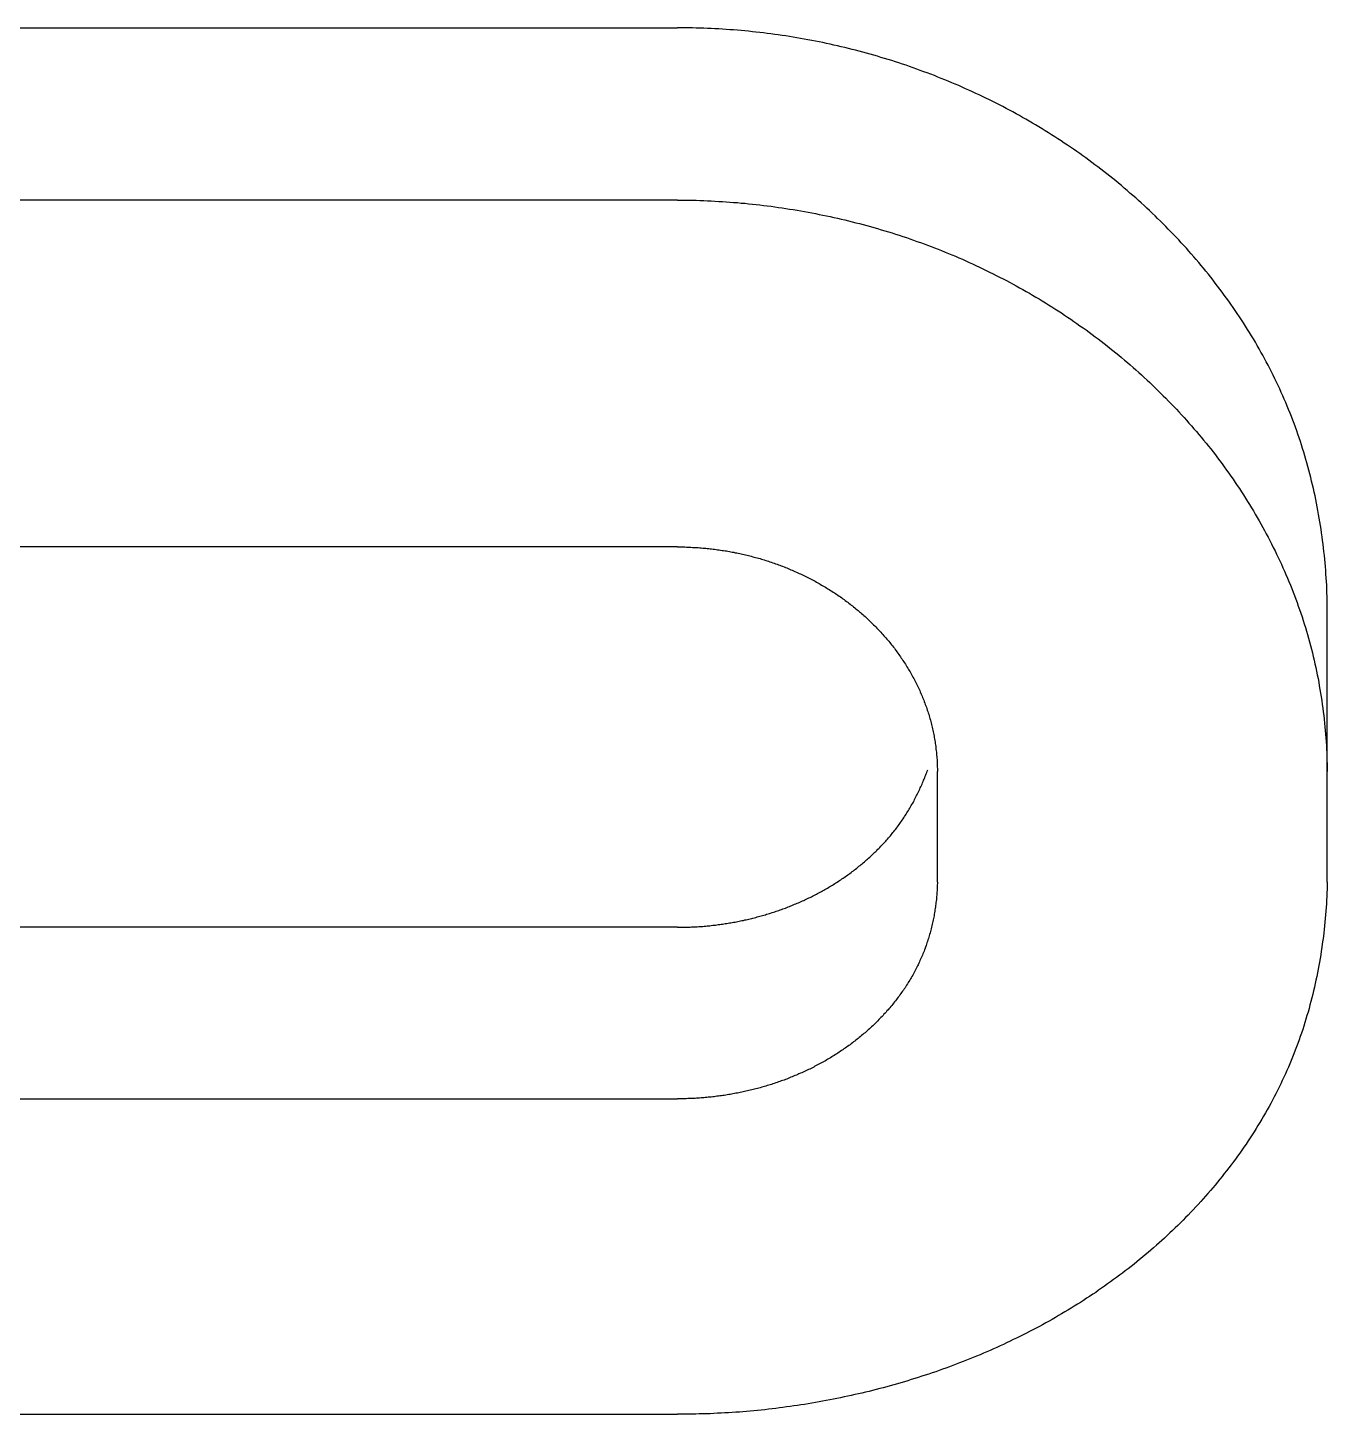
# Model space of a CAD drawing. Extents: x -1.6 to 71, y -20.2 to 60.8.
# Drawn here: x 49.466 to 50.466, y 51.547 to 52.614 of the extents above; entities that cross this region are included whole.
import ezdxf

# ---------------------------------------------------------------- set-up
doc = ezdxf.new("R2010")
doc.units = 0
doc.layers.get('0').update_dxf_attribs({"linetype": 'CONTINUOUS'})

msp = doc.modelspace()

# ---------------------------------------------------------------- linework, layer by layer
at = {"color": 7, "linetype": 'CONTINUOUS'}
for p, q in [((48.966, 52.614), (49.966, 52.614)), ((49.966, 52.4814), (48.966, 52.4814)), ((49.966, 52.2144), (48.966, 52.2144)), ((50.466, 52.0415), (50.466, 52.1734)), ((50.166, 51.9565), (50.166, 52.0415)), ((50.466, 51.9565), (50.466, 52.0415)), ((49.966, 51.9217), (48.966, 51.9217)), ((48.966, 51.7896), (49.966, 51.7896)), ((48.966, 51.5469), (49.966, 51.5469))]:
    msp.add_line(p, q, dxfattribs=at)
at = {"color": 7}
for points in [[(50.466, 52.1734, 0), (50.4659, 52.1763, 0), (50.4658, 52.1791, 0), (50.4657, 52.182, 0), (50.4656, 52.1849, 0), (50.4654, 52.1878, 0), (50.4652, 52.1907, 0), (50.465, 52.1935, 0), (50.4648, 52.1964, 0), (50.4646, 52.1993, 0), (50.4643, 52.2022, 0), (50.4641, 52.2051, 0), (50.4638, 52.2079, 0), (50.4635, 52.2108, 0), (50.4631, 52.2137, 0), (50.4628, 52.2166, 0), (50.4624, 52.2195, 0), (50.462, 52.2223, 0), (50.4616, 52.2252, 0), (50.4612, 52.2281, 0), (50.4608, 52.2309, 0), (50.4603, 52.2338, 0), (50.4598, 52.2366, 0), (50.4593, 52.2395, 0), (50.4588, 52.2424, 0), (50.4583, 52.2452, 0), (50.4577, 52.248, 0), (50.4572, 52.2509, 0), (50.4566, 52.2537, 0), (50.4559, 52.2566, 0), (50.4553, 52.2594, 0), (50.4547, 52.2622, 0), (50.454, 52.265, 0), (50.4533, 52.2678, 0), (50.4526, 52.2707, 0), (50.4518, 52.2735, 0), (50.4511, 52.2763, 0), (50.4503, 52.2791, 0), (50.4495, 52.2818, 0), (50.4487, 52.2846, 0), (50.4479, 52.2874, 0), (50.447, 52.2902, 0), (50.4461, 52.2929, 0), (50.4453, 52.2957, 0), (50.4443, 52.2984, 0), (50.4434, 52.3012, 0), (50.4425, 52.3039, 0), (50.4415, 52.3066, 0), (50.4405, 52.3094, 0), (50.4395, 52.3121, 0), (50.4384, 52.3148, 0), (50.4374, 52.3175, 0), (50.4363, 52.3201, 0), (50.4352, 52.3228, 0), (50.4341, 52.3255, 0), (50.4329, 52.3281, 0), (50.4318, 52.3308, 0), (50.4306, 52.3334, 0), (50.4294, 52.3361, 0), (50.4282, 52.3387, 0), (50.427, 52.3413, 0), (50.4257, 52.3439, 0), (50.4244, 52.3465, 0), (50.4231, 52.3491, 0), (50.4218, 52.3517, 0), (50.4205, 52.3543, 0), (50.4191, 52.3568, 0), (50.4178, 52.3594, 0), (50.4164, 52.3619, 0), (50.415, 52.3644, 0), (50.4136, 52.367, 0), (50.4121, 52.3695, 0), (50.4107, 52.372, 0), (50.4092, 52.3745, 0), (50.4077, 52.3769, 0), (50.4062, 52.3794, 0), (50.4047, 52.3819, 0), (50.4031, 52.3843, 0), (50.4016, 52.3868, 0), (50.4, 52.3892, 0), (50.3984, 52.3916, 0), (50.3968, 52.394, 0), (50.3952, 52.3964, 0), (50.3935, 52.3988, 0), (50.3919, 52.4012, 0), (50.3902, 52.4036, 0), (50.3885, 52.4059, 0), (50.3868, 52.4083, 0), (50.3851, 52.4106, 0), (50.3833, 52.4129, 0), (50.3816, 52.4152, 0), (50.3798, 52.4175, 0), (50.3781, 52.4198, 0), (50.3763, 52.4221, 0), (50.3745, 52.4244, 0), (50.3726, 52.4266, 0), (50.3708, 52.4289, 0), (50.369, 52.4311, 0), (50.3671, 52.4333, 0), (50.3652, 52.4356, 0), (50.3633, 52.4378, 0), (50.3614, 52.4399, 0), (50.3595, 52.4421, 0), (50.3576, 52.4443, 0), (50.3556, 52.4464, 0), (50.3537, 52.4486, 0), (50.3517, 52.4507, 0), (50.3497, 52.4528, 0), (50.3477, 52.4549, 0), (50.3457, 52.457, 0), (50.3437, 52.4591, 0), (50.3417, 52.4611, 0), (50.3397, 52.4632, 0), (50.3376, 52.4652, 0), (50.3355, 52.4673, 0), (50.3335, 52.4693, 0), (50.3314, 52.4713, 0), (50.3293, 52.4733, 0), (50.3272, 52.4752, 0), (50.325, 52.4772, 0), (50.3229, 52.4792, 0), (50.3207, 52.4811, 0), (50.3186, 52.483, 0), (50.3164, 52.4849, 0), (50.3142, 52.4868, 0), (50.312, 52.4887, 0), (50.3098, 52.4906, 0), (50.3076, 52.4925, 0), (50.3054, 52.4943, 0), (50.3032, 52.4962, 0), (50.3009, 52.498, 0), (50.2987, 52.4998, 0), (50.2964, 52.5016, 0), (50.2941, 52.5034, 0), (50.2918, 52.5051, 0), (50.2895, 52.5069, 0), (50.2872, 52.5086, 0), (50.2849, 52.5104, 0), (50.2826, 52.5121, 0), (50.2803, 52.5138, 0), (50.2779, 52.5155, 0), (50.2756, 52.5172, 0), (50.2732, 52.5188, 0), (50.2708, 52.5205, 0), (50.2684, 52.5221, 0), (50.266, 52.5237, 0), (50.2636, 52.5253, 0), (50.2612, 52.5269, 0), (50.2588, 52.5285, 0), (50.2564, 52.5301, 0), (50.2539, 52.5316, 0), (50.2515, 52.5332, 0), (50.249, 52.5347, 0), (50.2466, 52.5362, 0), (50.2441, 52.5377, 0), (50.2416, 52.5392, 0), (50.2391, 52.5407, 0), (50.2366, 52.5421, 0), (50.2341, 52.5436, 0), (50.2316, 52.545, 0), (50.2291, 52.5464, 0), (50.2265, 52.5478, 0), (50.224, 52.5492, 0), (50.2214, 52.5506, 0), (50.2189, 52.552, 0), (50.2163, 52.5533, 0), (50.2138, 52.5546, 0), (50.2112, 52.5559, 0), (50.2086, 52.5572, 0), (50.206, 52.5585, 0), (50.2034, 52.5598, 0), (50.2008, 52.5611, 0), (50.1982, 52.5623, 0), (50.1956, 52.5635, 0), (50.193, 52.5647, 0), (50.1903, 52.5659, 0), (50.1877, 52.5671, 0), (50.185, 52.5683, 0), (50.1824, 52.5695, 0), (50.1797, 52.5706, 0), (50.1771, 52.5717, 0), (50.1744, 52.5728, 0), (50.1717, 52.5739, 0), (50.169, 52.575, 0), (50.1663, 52.5761, 0), (50.1637, 52.5772, 0), (50.161, 52.5782, 0), (50.1582, 52.5792, 0), (50.1555, 52.5802, 0), (50.1528, 52.5812, 0), (50.1501, 52.5822, 0), (50.1474, 52.5832, 0), (50.1446, 52.5841, 0), (50.1419, 52.5851, 0), (50.1392, 52.586, 0), (50.1364, 52.5869, 0), (50.1337, 52.5878, 0), (50.1309, 52.5887, 0), (50.1282, 52.5895, 0), (50.1254, 52.5904, 0), (50.1226, 52.5912, 0), (50.1198, 52.5921, 0), (50.1171, 52.5929, 0), (50.1143, 52.5936, 0), (50.1115, 52.5944, 0), (50.1087, 52.5952, 0), (50.1059, 52.5959, 0), (50.1031, 52.5967, 0), (50.1003, 52.5974, 0), (50.0975, 52.5981, 0), (50.0947, 52.5988, 0), (50.0919, 52.5994, 0), (50.0891, 52.6001, 0), (50.0862, 52.6007, 0), (50.0834, 52.6014, 0), (50.0806, 52.602, 0), (50.0778, 52.6026, 0), (50.0749, 52.6031, 0), (50.0721, 52.6037, 0), (50.0693, 52.6043, 0), (50.0664, 52.6048, 0), (50.0636, 52.6053, 0), (50.0607, 52.6058, 0), (50.0579, 52.6063, 0), (50.0551, 52.6068, 0), (50.0522, 52.6072, 0), (50.0493, 52.6077, 0), (50.0465, 52.6081, 0), (50.0436, 52.6085, 0), (50.0408, 52.6089, 0), (50.0379, 52.6093, 0), (50.035, 52.6097, 0), (50.0322, 52.61, 0), (50.0293, 52.6104, 0), (50.0264, 52.6107, 0), (50.0236, 52.611, 0), (50.0207, 52.6113, 0), (50.0178, 52.6116, 0), (50.015, 52.6118, 0), (50.0121, 52.6121, 0), (50.0092, 52.6123, 0), (50.0063, 52.6125, 0), (50.0035, 52.6127, 0), (50.0006, 52.6129, 0), (49.9977, 52.6131, 0), (49.9948, 52.6133, 0), (49.9919, 52.6134, 0), (49.9891, 52.6135, 0), (49.9862, 52.6136, 0), (49.9833, 52.6137, 0), (49.9804, 52.6138, 0), (49.9775, 52.6139, 0), (49.9747, 52.614, 0), (49.9718, 52.614, 0), (49.9689, 52.614, 0), (49.966, 52.614, 0)], [(49.966, 52.4814, 0), (49.9689, 52.4814, 0), (49.9718, 52.4814, 0), (49.9747, 52.4813, 0), (49.9775, 52.4813, 0), (49.9804, 52.4812, 0), (49.9833, 52.4811, 0), (49.9862, 52.481, 0), (49.9891, 52.4809, 0), (49.9919, 52.4807, 0), (49.9948, 52.4806, 0), (49.9977, 52.4804, 0), (50.0006, 52.4802, 0), (50.0035, 52.48, 0), (50.0063, 52.4798, 0), (50.0092, 52.4796, 0), (50.0121, 52.4794, 0), (50.015, 52.4791, 0), (50.0179, 52.4789, 0), (50.0207, 52.4786, 0), (50.0236, 52.4783, 0), (50.0265, 52.478, 0), (50.0294, 52.4776, 0), (50.0322, 52.4773, 0), (50.0351, 52.4769, 0), (50.038, 52.4766, 0), (50.0408, 52.4762, 0), (50.0437, 52.4758, 0), (50.0465, 52.4754, 0), (50.0494, 52.475, 0), (50.0523, 52.4745, 0), (50.0551, 52.4741, 0), (50.058, 52.4736, 0), (50.0608, 52.4731, 0), (50.0637, 52.4726, 0), (50.0665, 52.4721, 0), (50.0694, 52.4715, 0), (50.0722, 52.471, 0), (50.075, 52.4704, 0), (50.0779, 52.4699, 0), (50.0807, 52.4693, 0), (50.0835, 52.4687, 0), (50.0864, 52.468, 0), (50.0892, 52.4674, 0), (50.092, 52.4668, 0), (50.0948, 52.4661, 0), (50.0976, 52.4654, 0), (50.1004, 52.4647, 0), (50.1033, 52.464, 0), (50.1061, 52.4633, 0), (50.1089, 52.4625, 0), (50.1116, 52.4618, 0), (50.1144, 52.461, 0), (50.1172, 52.4602, 0), (50.12, 52.4594, 0), (50.1228, 52.4586, 0), (50.1255, 52.4578, 0), (50.1283, 52.4569, 0), (50.1311, 52.4561, 0), (50.1338, 52.4552, 0), (50.1366, 52.4543, 0), (50.1393, 52.4534, 0), (50.1421, 52.4525, 0), (50.1448, 52.4516, 0), (50.1475, 52.4506, 0), (50.1503, 52.4496, 0), (50.153, 52.4487, 0), (50.1557, 52.4477, 0), (50.1584, 52.4467, 0), (50.1611, 52.4456, 0), (50.1638, 52.4446, 0), (50.1665, 52.4435, 0), (50.1692, 52.4425, 0), (50.1719, 52.4414, 0), (50.1746, 52.4403, 0), (50.1772, 52.4392, 0), (50.1799, 52.4381, 0), (50.1826, 52.4369, 0), (50.1852, 52.4358, 0), (50.1879, 52.4346, 0), (50.1905, 52.4334, 0), (50.1931, 52.4322, 0), (50.1957, 52.431, 0), (50.1984, 52.4298, 0), (50.201, 52.4285, 0), (50.2036, 52.4273, 0), (50.2062, 52.426, 0), (50.2088, 52.4247, 0), (50.2113, 52.4234, 0), (50.2139, 52.4221, 0), (50.2165, 52.4208, 0), (50.2191, 52.4194, 0), (50.2216, 52.4181, 0), (50.2242, 52.4167, 0), (50.2267, 52.4153, 0), (50.2292, 52.4139, 0), (50.2317, 52.4125, 0), (50.2343, 52.4111, 0), (50.2368, 52.4097, 0), (50.2393, 52.4082, 0), (50.2417, 52.4067, 0), (50.2442, 52.4053, 0), (50.2467, 52.4038, 0), (50.2492, 52.4023, 0), (50.2516, 52.4007, 0), (50.2541, 52.3992, 0), (50.2565, 52.3976, 0), (50.2589, 52.3961, 0), (50.2614, 52.3945, 0), (50.2638, 52.3929, 0), (50.2662, 52.3913, 0), (50.2686, 52.3897, 0), (50.271, 52.388, 0), (50.2733, 52.3864, 0), (50.2757, 52.3847, 0), (50.2781, 52.3831, 0), (50.2804, 52.3814, 0), (50.2827, 52.3797, 0), (50.2851, 52.378, 0), (50.2874, 52.3762, 0), (50.2897, 52.3745, 0), (50.292, 52.3727, 0), (50.2943, 52.371, 0), (50.2966, 52.3692, 0), (50.2988, 52.3674, 0), (50.3011, 52.3656, 0), (50.3033, 52.3638, 0), (50.3056, 52.3619, 0), (50.3078, 52.3601, 0), (50.31, 52.3582, 0), (50.3122, 52.3563, 0), (50.3144, 52.3545, 0), (50.3166, 52.3526, 0), (50.3187, 52.3507, 0), (50.3209, 52.3487, 0), (50.323, 52.3468, 0), (50.3252, 52.3448, 0), (50.3273, 52.3429, 0), (50.3294, 52.3409, 0), (50.3315, 52.3389, 0), (50.3336, 52.3369, 0), (50.3357, 52.3349, 0), (50.3377, 52.3329, 0), (50.3398, 52.3308, 0), (50.3418, 52.3288, 0), (50.3439, 52.3267, 0), (50.3459, 52.3246, 0), (50.3479, 52.3226, 0), (50.3499, 52.3205, 0), (50.3518, 52.3183, 0), (50.3538, 52.3162, 0), (50.3558, 52.3141, 0), (50.3577, 52.3119, 0), (50.3596, 52.3098, 0), (50.3615, 52.3076, 0), (50.3634, 52.3054, 0), (50.3653, 52.3032, 0), (50.3672, 52.301, 0), (50.369, 52.2988, 0), (50.3709, 52.2966, 0), (50.3727, 52.2943, 0), (50.3745, 52.2921, 0), (50.3763, 52.2898, 0), (50.3781, 52.2875, 0), (50.3799, 52.2852, 0), (50.3816, 52.2829, 0), (50.3834, 52.2806, 0), (50.3851, 52.2783, 0), (50.3868, 52.276, 0), (50.3885, 52.2736, 0), (50.3902, 52.2713, 0), (50.3919, 52.2689, 0), (50.3935, 52.2665, 0), (50.3951, 52.2641, 0), (50.3968, 52.2617, 0), (50.3984, 52.2593, 0), (50.4, 52.2569, 0), (50.4015, 52.2544, 0), (50.4031, 52.252, 0), (50.4046, 52.2495, 0), (50.4062, 52.2471, 0), (50.4077, 52.2446, 0), (50.4092, 52.2421, 0), (50.4106, 52.2396, 0), (50.4121, 52.2371, 0), (50.4135, 52.2346, 0), (50.415, 52.2321, 0), (50.4164, 52.2295, 0), (50.4178, 52.227, 0), (50.4191, 52.2244, 0), (50.4205, 52.2219, 0), (50.4218, 52.2193, 0), (50.4232, 52.2167, 0), (50.4245, 52.2141, 0), (50.4258, 52.2115, 0), (50.427, 52.2089, 0), (50.4283, 52.2063, 0), (50.4295, 52.2037, 0), (50.4307, 52.2011, 0), (50.4319, 52.1984, 0), (50.4331, 52.1958, 0), (50.4342, 52.1931, 0), (50.4354, 52.1905, 0), (50.4365, 52.1878, 0), (50.4376, 52.1851, 0), (50.4387, 52.1824, 0), (50.4397, 52.1797, 0), (50.4407, 52.177, 0), (50.4418, 52.1743, 0), (50.4428, 52.1716, 0), (50.4437, 52.1689, 0), (50.4447, 52.1662, 0), (50.4456, 52.1634, 0), (50.4466, 52.1607, 0), (50.4474, 52.1579, 0), (50.4483, 52.1552, 0), (50.4492, 52.1524, 0), (50.45, 52.1497, 0), (50.4508, 52.1469, 0), (50.4516, 52.1441, 0), (50.4524, 52.1413, 0), (50.4531, 52.1385, 0), (50.4539, 52.1357, 0), (50.4546, 52.1329, 0), (50.4552, 52.1301, 0), (50.4559, 52.1273, 0), (50.4565, 52.1245, 0), (50.4572, 52.1217, 0), (50.4578, 52.1189, 0), (50.4583, 52.116, 0), (50.4589, 52.1132, 0), (50.4594, 52.1104, 0), (50.4599, 52.1075, 0), (50.4604, 52.1047, 0), (50.4609, 52.1018, 0), (50.4613, 52.099, 0), (50.4618, 52.0961, 0), (50.4622, 52.0932, 0), (50.4625, 52.0904, 0), (50.4629, 52.0875, 0), (50.4633, 52.0847, 0), (50.4636, 52.0818, 0), (50.4639, 52.0789, 0), (50.4642, 52.076, 0), (50.4644, 52.0732, 0), (50.4647, 52.0703, 0), (50.4649, 52.0674, 0), (50.4651, 52.0645, 0), (50.4653, 52.0617, 0), (50.4654, 52.0588, 0), (50.4656, 52.0559, 0), (50.4657, 52.053, 0), (50.4658, 52.0501, 0), (50.4659, 52.0473, 0), (50.466, 52.0444, 0), (50.466, 52.0415, 0)], [(49.966, 52.2144, 0), (49.9672, 52.2144, 0), (49.9683, 52.2144, 0), (49.9694, 52.2144, 0), (49.9706, 52.2144, 0), (49.9717, 52.2144, 0), (49.9729, 52.2143, 0), (49.974, 52.2143, 0), (49.9752, 52.2142, 0), (49.9763, 52.2142, 0), (49.9775, 52.2141, 0), (49.9786, 52.2141, 0), (49.9798, 52.214, 0), (49.9809, 52.2139, 0), (49.982, 52.2139, 0), (49.9832, 52.2138, 0), (49.9843, 52.2137, 0), (49.9855, 52.2136, 0), (49.9866, 52.2135, 0), (49.9878, 52.2134, 0), (49.9889, 52.2133, 0), (49.99, 52.2131, 0), (49.9912, 52.213, 0), (49.9923, 52.2129, 0), (49.9935, 52.2128, 0), (49.9946, 52.2126, 0), (49.9957, 52.2125, 0), (49.9969, 52.2123, 0), (49.998, 52.2122, 0), (49.9992, 52.212, 0), (50.0003, 52.2118, 0), (50.0014, 52.2117, 0), (50.0026, 52.2115, 0), (50.0037, 52.2113, 0), (50.0048, 52.2111, 0), (50.006, 52.2109, 0), (50.0071, 52.2107, 0), (50.0082, 52.2105, 0), (50.0094, 52.2103, 0), (50.0105, 52.21, 0), (50.0116, 52.2098, 0), (50.0127, 52.2096, 0), (50.0139, 52.2093, 0), (50.015, 52.2091, 0), (50.0161, 52.2088, 0), (50.0172, 52.2086, 0), (50.0183, 52.2083, 0), (50.0195, 52.2081, 0), (50.0206, 52.2078, 0), (50.0217, 52.2075, 0), (50.0228, 52.2072, 0), (50.0239, 52.2069, 0), (50.025, 52.2066, 0), (50.0261, 52.2063, 0), (50.0273, 52.206, 0), (50.0284, 52.2057, 0), (50.0295, 52.2054, 0), (50.0306, 52.2051, 0), (50.0317, 52.2047, 0), (50.0328, 52.2044, 0), (50.0339, 52.2041, 0), (50.035, 52.2037, 0), (50.0361, 52.2034, 0), (50.0371, 52.203, 0), (50.0382, 52.2026, 0), (50.0393, 52.2023, 0), (50.0404, 52.2019, 0), (50.0415, 52.2015, 0), (50.0426, 52.2011, 0), (50.0437, 52.2007, 0), (50.0447, 52.2003, 0), (50.0458, 52.1999, 0), (50.0469, 52.1995, 0), (50.048, 52.1991, 0), (50.049, 52.1987, 0), (50.0501, 52.1983, 0), (50.0512, 52.1978, 0), (50.0522, 52.1974, 0), (50.0533, 52.1969, 0), (50.0543, 52.1965, 0), (50.0554, 52.196, 0), (50.0564, 52.1956, 0), (50.0575, 52.1951, 0), (50.0585, 52.1946, 0), (50.0596, 52.1941, 0), (50.0606, 52.1937, 0), (50.0617, 52.1932, 0), (50.0627, 52.1927, 0), (50.0637, 52.1922, 0), (50.0648, 52.1917, 0), (50.0658, 52.1912, 0), (50.0668, 52.1906, 0), (50.0678, 52.1901, 0), (50.0689, 52.1896, 0), (50.0699, 52.189, 0), (50.0709, 52.1885, 0), (50.0719, 52.188, 0), (50.0729, 52.1874, 0), (50.0739, 52.1869, 0), (50.0749, 52.1863, 0), (50.0759, 52.1857, 0), (50.0769, 52.1851, 0), (50.0779, 52.1846, 0), (50.0789, 52.184, 0), (50.0799, 52.1834, 0), (50.0808, 52.1828, 0), (50.0818, 52.1822, 0), (50.0828, 52.1816, 0), (50.0838, 52.181, 0), (50.0847, 52.1804, 0), (50.0857, 52.1797, 0), (50.0867, 52.1791, 0), (50.0876, 52.1785, 0), (50.0886, 52.1778, 0), (50.0895, 52.1772, 0), (50.0905, 52.1765, 0), (50.0914, 52.1759, 0), (50.0924, 52.1752, 0), (50.0933, 52.1745, 0), (50.0942, 52.1739, 0), (50.0951, 52.1732, 0), (50.0961, 52.1725, 0), (50.097, 52.1718, 0), (50.0979, 52.1711, 0), (50.0988, 52.1704, 0), (50.0997, 52.1697, 0), (50.1006, 52.169, 0), (50.1015, 52.1683, 0), (50.1024, 52.1676, 0), (50.1033, 52.1668, 0), (50.1042, 52.1661, 0), (50.1051, 52.1654, 0), (50.106, 52.1646, 0), (50.1068, 52.1639, 0), (50.1077, 52.1631, 0), (50.1086, 52.1624, 0), (50.1094, 52.1616, 0), (50.1103, 52.1608, 0), (50.1111, 52.1601, 0), (50.112, 52.1593, 0), (50.1128, 52.1585, 0), (50.1136, 52.1577, 0), (50.1145, 52.1569, 0), (50.1153, 52.1561, 0), (50.1161, 52.1553, 0), (50.1169, 52.1545, 0), (50.1178, 52.1537, 0), (50.1186, 52.1529, 0), (50.1194, 52.152, 0), (50.1202, 52.1512, 0), (50.1209, 52.1504, 0), (50.1217, 52.1495, 0), (50.1225, 52.1487, 0), (50.1233, 52.1479, 0), (50.1241, 52.147, 0), (50.1248, 52.1461, 0), (50.1256, 52.1453, 0), (50.1263, 52.1444, 0), (50.1271, 52.1435, 0), (50.1278, 52.1427, 0), (50.1286, 52.1418, 0), (50.1293, 52.1409, 0), (50.13, 52.14, 0), (50.1307, 52.1391, 0), (50.1314, 52.1382, 0), (50.1322, 52.1373, 0), (50.1329, 52.1364, 0), (50.1335, 52.1355, 0), (50.1342, 52.1345, 0), (50.1349, 52.1336, 0), (50.1356, 52.1327, 0), (50.1363, 52.1317, 0), (50.1369, 52.1308, 0), (50.1376, 52.1299, 0), (50.1382, 52.1289, 0), (50.1389, 52.128, 0), (50.1395, 52.127, 0), (50.1402, 52.126, 0), (50.1408, 52.1251, 0), (50.1414, 52.1241, 0), (50.142, 52.1231, 0), (50.1426, 52.1221, 0), (50.1432, 52.1212, 0), (50.1438, 52.1202, 0), (50.1444, 52.1192, 0), (50.145, 52.1182, 0), (50.1456, 52.1172, 0), (50.1461, 52.1162, 0), (50.1467, 52.1152, 0), (50.1472, 52.1142, 0), (50.1478, 52.1131, 0), (50.1483, 52.1121, 0), (50.1489, 52.1111, 0), (50.1494, 52.1101, 0), (50.1499, 52.109, 0), (50.1504, 52.108, 0), (50.1509, 52.107, 0), (50.1514, 52.1059, 0), (50.1519, 52.1049, 0), (50.1524, 52.1038, 0), (50.1528, 52.1028, 0), (50.1533, 52.1017, 0), (50.1538, 52.1007, 0), (50.1542, 52.0996, 0), (50.1546, 52.0986, 0), (50.1551, 52.0975, 0), (50.1555, 52.0964, 0), (50.1559, 52.0954, 0), (50.1563, 52.0943, 0), (50.1567, 52.0932, 0), (50.1571, 52.0921, 0), (50.1575, 52.091, 0), (50.1579, 52.09, 0), (50.1582, 52.0889, 0), (50.1586, 52.0878, 0), (50.159, 52.0867, 0), (50.1593, 52.0856, 0), (50.1596, 52.0845, 0), (50.16, 52.0834, 0), (50.1603, 52.0823, 0), (50.1606, 52.0812, 0), (50.1609, 52.0801, 0), (50.1612, 52.079, 0), (50.1615, 52.0778, 0), (50.1617, 52.0767, 0), (50.162, 52.0756, 0), (50.1623, 52.0745, 0), (50.1625, 52.0734, 0), (50.1627, 52.0722, 0), (50.163, 52.0711, 0), (50.1632, 52.07, 0), (50.1634, 52.0689, 0), (50.1636, 52.0677, 0), (50.1638, 52.0666, 0), (50.164, 52.0655, 0), (50.1642, 52.0643, 0), (50.1643, 52.0632, 0), (50.1645, 52.0621, 0), (50.1647, 52.0609, 0), (50.1648, 52.0598, 0), (50.1649, 52.0587, 0), (50.1651, 52.0575, 0), (50.1652, 52.0564, 0), (50.1653, 52.0552, 0), (50.1654, 52.0541, 0), (50.1655, 52.0529, 0), (50.1656, 52.0518, 0), (50.1657, 52.0507, 0), (50.1657, 52.0495, 0), (50.1658, 52.0484, 0), (50.1659, 52.0472, 0), (50.1659, 52.0461, 0), (50.1659, 52.0449, 0), (50.166, 52.0438, 0), (50.166, 52.0426, 0), (50.166, 52.0415, 0)], [(49.966, 51.9217, 0), (49.9671, 51.9217, 0), (49.9682, 51.9217, 0), (49.9693, 51.9217, 0), (49.9703, 51.9217, 0), (49.9714, 51.9217, 0), (49.9725, 51.9217, 0), (49.9736, 51.9218, 0), (49.9747, 51.9218, 0), (49.9758, 51.9218, 0), (49.9769, 51.9219, 0), (49.9779, 51.9219, 0), (49.979, 51.922, 0), (49.9801, 51.9221, 0), (49.9812, 51.9221, 0), (49.9823, 51.9222, 0), (49.9834, 51.9223, 0), (49.9844, 51.9223, 0), (49.9855, 51.9224, 0), (49.9866, 51.9225, 0), (49.9877, 51.9226, 0), (49.9888, 51.9227, 0), (49.9899, 51.9228, 0), (49.9909, 51.9229, 0), (49.992, 51.923, 0), (49.9931, 51.9232, 0), (49.9942, 51.9233, 0), (49.9953, 51.9234, 0), (49.9963, 51.9235, 0), (49.9974, 51.9237, 0), (49.9985, 51.9238, 0), (49.9996, 51.924, 0), (50.0007, 51.9241, 0), (50.0017, 51.9243, 0), (50.0028, 51.9245, 0), (50.0039, 51.9246, 0), (50.005, 51.9248, 0), (50.006, 51.925, 0), (50.0071, 51.9252, 0), (50.0082, 51.9253, 0), (50.0092, 51.9255, 0), (50.0103, 51.9257, 0), (50.0114, 51.9259, 0), (50.0124, 51.9261, 0), (50.0135, 51.9264, 0), (50.0146, 51.9266, 0), (50.0156, 51.9268, 0), (50.0167, 51.927, 0), (50.0178, 51.9273, 0), (50.0188, 51.9275, 0), (50.0199, 51.9277, 0), (50.021, 51.928, 0), (50.022, 51.9282, 0), (50.0231, 51.9285, 0), (50.0241, 51.9288, 0), (50.0252, 51.929, 0), (50.0262, 51.9293, 0), (50.0273, 51.9296, 0), (50.0283, 51.9299, 0), (50.0294, 51.9302, 0), (50.0304, 51.9304, 0), (50.0315, 51.9307, 0), (50.0325, 51.931, 0), (50.0336, 51.9313, 0), (50.0346, 51.9317, 0), (50.0357, 51.932, 0), (50.0367, 51.9323, 0), (50.0377, 51.9326, 0), (50.0388, 51.933, 0), (50.0398, 51.9333, 0), (50.0408, 51.9336, 0), (50.0419, 51.934, 0), (50.0429, 51.9343, 0), (50.0439, 51.9347, 0), (50.045, 51.9351, 0), (50.046, 51.9354, 0), (50.047, 51.9358, 0), (50.048, 51.9362, 0), (50.049, 51.9365, 0), (50.0501, 51.9369, 0), (50.0511, 51.9373, 0), (50.0521, 51.9377, 0), (50.0531, 51.9381, 0), (50.0541, 51.9385, 0), (50.0551, 51.9389, 0), (50.0561, 51.9394, 0), (50.0571, 51.9398, 0), (50.0581, 51.9402, 0), (50.0591, 51.9406, 0), (50.0601, 51.9411, 0), (50.0611, 51.9415, 0), (50.0621, 51.942, 0), (50.0631, 51.9424, 0), (50.0641, 51.9429, 0), (50.0651, 51.9433, 0), (50.066, 51.9438, 0), (50.067, 51.9443, 0), (50.068, 51.9447, 0), (50.069, 51.9452, 0), (50.07, 51.9457, 0), (50.0709, 51.9462, 0), (50.0719, 51.9467, 0), (50.0729, 51.9472, 0), (50.0738, 51.9477, 0), (50.0748, 51.9482, 0), (50.0757, 51.9487, 0), (50.0767, 51.9492, 0), (50.0776, 51.9498, 0), (50.0786, 51.9503, 0), (50.0795, 51.9508, 0), (50.0805, 51.9514, 0), (50.0814, 51.9519, 0), (50.0824, 51.9525, 0), (50.0833, 51.953, 0), (50.0842, 51.9536, 0), (50.0852, 51.9542, 0), (50.0861, 51.9547, 0), (50.087, 51.9553, 0), (50.0879, 51.9559, 0), (50.0888, 51.9565, 0), (50.0898, 51.9571, 0), (50.0907, 51.9577, 0), (50.0916, 51.9583, 0), (50.0925, 51.9589, 0), (50.0934, 51.9595, 0), (50.0943, 51.9601, 0), (50.0952, 51.9607, 0), (50.0961, 51.9613, 0), (50.097, 51.962, 0), (50.0978, 51.9626, 0), (50.0987, 51.9632, 0), (50.0996, 51.9639, 0), (50.1005, 51.9645, 0), (50.1014, 51.9652, 0), (50.1022, 51.9659, 0), (50.1031, 51.9665, 0), (50.1039, 51.9672, 0), (50.1048, 51.9679, 0), (50.1056, 51.9686, 0), (50.1065, 51.9692, 0), (50.1073, 51.9699, 0), (50.1082, 51.9706, 0), (50.109, 51.9713, 0), (50.1098, 51.972, 0), (50.1107, 51.9728, 0), (50.1115, 51.9735, 0), (50.1123, 51.9742, 0), (50.1131, 51.9749, 0), (50.1139, 51.9756, 0), (50.1147, 51.9764, 0), (50.1155, 51.9771, 0), (50.1163, 51.9779, 0), (50.1171, 51.9786, 0), (50.1179, 51.9794, 0), (50.1187, 51.9801, 0), (50.1195, 51.9809, 0), (50.1202, 51.9817, 0), (50.121, 51.9824, 0), (50.1218, 51.9832, 0), (50.1225, 51.984, 0), (50.1233, 51.9848, 0), (50.124, 51.9856, 0), (50.1247, 51.9864, 0), (50.1255, 51.9872, 0), (50.1262, 51.988, 0), (50.1269, 51.9888, 0), (50.1277, 51.9896, 0), (50.1284, 51.9904, 0), (50.1291, 51.9913, 0), (50.1298, 51.9921, 0), (50.1305, 51.9929, 0), (50.1312, 51.9938, 0), (50.1318, 51.9946, 0), (50.1325, 51.9955, 0), (50.1332, 51.9963, 0), (50.1339, 51.9972, 0), (50.1345, 51.998, 0), (50.1352, 51.9989, 0), (50.1358, 51.9998, 0), (50.1365, 52.0007, 0), (50.1371, 52.0016, 0), (50.1377, 52.0024, 0), (50.1383, 52.0033, 0), (50.139, 52.0042, 0), (50.1396, 52.0051, 0), (50.1402, 52.006, 0), (50.1408, 52.0069, 0), (50.1414, 52.0079, 0), (50.142, 52.0088, 0), (50.1425, 52.0097, 0), (50.1431, 52.0106, 0), (50.1437, 52.0115, 0), (50.1442, 52.0125, 0), (50.1448, 52.0134, 0), (50.1453, 52.0144, 0), (50.1459, 52.0153, 0), (50.1464, 52.0162, 0), (50.147, 52.0172, 0), (50.1475, 52.0181, 0), (50.148, 52.0191, 0), (50.1485, 52.0201, 0), (50.149, 52.021, 0), (50.1495, 52.022, 0), (50.15, 52.023, 0), (50.1505, 52.0239, 0), (50.151, 52.0249, 0), (50.1514, 52.0259, 0), (50.1519, 52.0269, 0), (50.1524, 52.0279, 0), (50.1528, 52.0289, 0), (50.1533, 52.0298, 0), (50.1537, 52.0308, 0), (50.1542, 52.0318, 0), (50.1546, 52.0328, 0), (50.155, 52.0338, 0), (50.1554, 52.0348, 0), (50.1559, 52.0358, 0), (50.1563, 52.0368, 0), (50.1567, 52.0379, 0), (50.1571, 52.0389, 0), (50.1574, 52.0399, 0), (50.1578, 52.0409, 0), (50.1582, 52.0419, 0), (50.1586, 52.0429, 0)], [(50.166, 51.9565, 0), (50.166, 51.9554, 0), (50.1659, 51.9543, 0), (50.1659, 51.9532, 0), (50.1658, 51.952, 0), (50.1658, 51.9509, 0), (50.1657, 51.9498, 0), (50.1656, 51.9486, 0), (50.1656, 51.9475, 0), (50.1655, 51.9464, 0), (50.1654, 51.9453, 0), (50.1653, 51.9441, 0), (50.1652, 51.943, 0), (50.165, 51.9419, 0), (50.1649, 51.9407, 0), (50.1648, 51.9396, 0), (50.1646, 51.9385, 0), (50.1645, 51.9374, 0), (50.1643, 51.9362, 0), (50.1641, 51.9351, 0), (50.164, 51.934, 0), (50.1638, 51.9329, 0), (50.1636, 51.9318, 0), (50.1634, 51.9306, 0), (50.1632, 51.9295, 0), (50.163, 51.9284, 0), (50.1627, 51.9273, 0), (50.1625, 51.9262, 0), (50.1623, 51.9251, 0), (50.162, 51.924, 0), (50.1618, 51.9228, 0), (50.1615, 51.9217, 0), (50.1612, 51.9206, 0), (50.1609, 51.9195, 0), (50.1607, 51.9184, 0), (50.1604, 51.9173, 0), (50.16, 51.9162, 0), (50.1597, 51.9152, 0), (50.1594, 51.9141, 0), (50.1591, 51.913, 0), (50.1587, 51.9119, 0), (50.1584, 51.9108, 0), (50.158, 51.9097, 0), (50.1577, 51.9087, 0), (50.1573, 51.9076, 0), (50.1569, 51.9065, 0), (50.1565, 51.9055, 0), (50.1561, 51.9044, 0), (50.1557, 51.9033, 0), (50.1553, 51.9023, 0), (50.1549, 51.9012, 0), (50.1545, 51.9002, 0), (50.154, 51.8991, 0), (50.1536, 51.8981, 0), (50.1531, 51.8971, 0), (50.1526, 51.896, 0), (50.1522, 51.895, 0), (50.1517, 51.894, 0), (50.1512, 51.8929, 0), (50.1507, 51.8919, 0), (50.1502, 51.8909, 0), (50.1497, 51.8899, 0), (50.1492, 51.8889, 0), (50.1486, 51.8879, 0), (50.1481, 51.8869, 0), (50.1475, 51.8859, 0), (50.147, 51.8849, 0), (50.1464, 51.8839, 0), (50.1459, 51.8829, 0), (50.1453, 51.882, 0), (50.1447, 51.881, 0), (50.1441, 51.88, 0), (50.1435, 51.8791, 0), (50.1429, 51.8781, 0), (50.1423, 51.8771, 0), (50.1417, 51.8762, 0), (50.1411, 51.8752, 0), (50.1404, 51.8743, 0), (50.1398, 51.8734, 0), (50.1392, 51.8724, 0), (50.1385, 51.8715, 0), (50.1378, 51.8706, 0), (50.1372, 51.8696, 0), (50.1365, 51.8687, 0), (50.1358, 51.8678, 0), (50.1351, 51.8669, 0), (50.1345, 51.866, 0), (50.1338, 51.8651, 0), (50.1331, 51.8642, 0), (50.1323, 51.8633, 0), (50.1316, 51.8625, 0), (50.1309, 51.8616, 0), (50.1302, 51.8607, 0), (50.1294, 51.8598, 0), (50.1287, 51.859, 0), (50.128, 51.8581, 0), (50.1272, 51.8573, 0), (50.1265, 51.8564, 0), (50.1257, 51.8556, 0), (50.1249, 51.8547, 0), (50.1242, 51.8539, 0), (50.1234, 51.8531, 0), (50.1226, 51.8522, 0), (50.1218, 51.8514, 0), (50.121, 51.8506, 0), (50.1202, 51.8498, 0), (50.1194, 51.849, 0), (50.1186, 51.8482, 0), (50.1178, 51.8474, 0), (50.117, 51.8466, 0), (50.1162, 51.8458, 0), (50.1153, 51.8451, 0), (50.1145, 51.8443, 0), (50.1137, 51.8435, 0), (50.1128, 51.8428, 0), (50.112, 51.842, 0), (50.1111, 51.8413, 0), (50.1103, 51.8405, 0), (50.1094, 51.8398, 0), (50.1085, 51.8391, 0), (50.1077, 51.8383, 0), (50.1068, 51.8376, 0), (50.1059, 51.8369, 0), (50.105, 51.8362, 0), (50.1042, 51.8355, 0), (50.1033, 51.8348, 0), (50.1024, 51.8341, 0), (50.1015, 51.8334, 0), (50.1006, 51.8327, 0), (50.0997, 51.832, 0), (50.0988, 51.8313, 0), (50.0978, 51.8307, 0), (50.0969, 51.83, 0), (50.096, 51.8294, 0), (50.0951, 51.8287, 0), (50.0941, 51.8281, 0), (50.0932, 51.8274, 0), (50.0923, 51.8268, 0), (50.0913, 51.8261, 0), (50.0904, 51.8255, 0), (50.0894, 51.8249, 0), (50.0885, 51.8243, 0), (50.0875, 51.8237, 0), (50.0866, 51.8231, 0), (50.0856, 51.8225, 0), (50.0847, 51.8219, 0), (50.0837, 51.8213, 0), (50.0827, 51.8207, 0), (50.0817, 51.8201, 0), (50.0808, 51.8196, 0), (50.0798, 51.819, 0), (50.0788, 51.8184, 0), (50.0778, 51.8179, 0), (50.0768, 51.8173, 0), (50.0758, 51.8168, 0), (50.0748, 51.8162, 0), (50.0738, 51.8157, 0), (50.0728, 51.8152, 0), (50.0718, 51.8147, 0), (50.0708, 51.8141, 0), (50.0698, 51.8136, 0), (50.0688, 51.8131, 0), (50.0678, 51.8126, 0), (50.0668, 51.8121, 0), (50.0657, 51.8116, 0), (50.0647, 51.8111, 0), (50.0637, 51.8107, 0), (50.0627, 51.8102, 0), (50.0616, 51.8097, 0), (50.0606, 51.8093, 0), (50.0595, 51.8088, 0), (50.0585, 51.8084, 0), (50.0575, 51.8079, 0), (50.0564, 51.8075, 0), (50.0554, 51.807, 0), (50.0543, 51.8066, 0), (50.0533, 51.8062, 0), (50.0522, 51.8058, 0), (50.0512, 51.8054, 0), (50.0501, 51.8049, 0), (50.0491, 51.8045, 0), (50.048, 51.8041, 0), (50.0469, 51.8038, 0), (50.0459, 51.8034, 0), (50.0448, 51.803, 0), (50.0437, 51.8026, 0), (50.0427, 51.8022, 0), (50.0416, 51.8019, 0), (50.0405, 51.8015, 0), (50.0394, 51.8012, 0), (50.0384, 51.8008, 0), (50.0373, 51.8005, 0), (50.0362, 51.8001, 0), (50.0351, 51.7998, 0), (50.034, 51.7995, 0), (50.033, 51.7992, 0), (50.0319, 51.7988, 0), (50.0308, 51.7985, 0), (50.0297, 51.7982, 0), (50.0286, 51.7979, 0), (50.0275, 51.7976, 0), (50.0264, 51.7973, 0), (50.0253, 51.7971, 0), (50.0242, 51.7968, 0), (50.0231, 51.7965, 0), (50.022, 51.7962, 0), (50.0209, 51.796, 0), (50.0198, 51.7957, 0), (50.0187, 51.7955, 0), (50.0176, 51.7952, 0), (50.0165, 51.795, 0), (50.0154, 51.7948, 0), (50.0143, 51.7945, 0), (50.0132, 51.7943, 0), (50.0121, 51.7941, 0), (50.0109, 51.7939, 0), (50.0098, 51.7937, 0), (50.0087, 51.7934, 0), (50.0076, 51.7932, 0), (50.0065, 51.7931, 0), (50.0054, 51.7929, 0), (50.0043, 51.7927, 0), (50.0031, 51.7925, 0), (50.002, 51.7923, 0), (50.0009, 51.7922, 0), (49.9998, 51.792, 0), (49.9987, 51.7919, 0), (49.9975, 51.7917, 0), (49.9964, 51.7916, 0), (49.9953, 51.7914, 0), (49.9942, 51.7913, 0), (49.9931, 51.7911, 0), (49.9919, 51.791, 0), (49.9908, 51.7909, 0), (49.9897, 51.7908, 0), (49.9886, 51.7907, 0), (49.9874, 51.7906, 0), (49.9863, 51.7905, 0), (49.9852, 51.7904, 0), (49.9841, 51.7903, 0), (49.9829, 51.7902, 0), (49.9818, 51.7901, 0), (49.9807, 51.7901, 0), (49.9796, 51.79, 0), (49.9784, 51.79, 0), (49.9773, 51.7899, 0), (49.9762, 51.7898, 0), (49.975, 51.7898, 0), (49.9739, 51.7898, 0), (49.9728, 51.7897, 0), (49.9717, 51.7897, 0), (49.9705, 51.7897, 0), (49.9694, 51.7897, 0), (49.9683, 51.7897, 0), (49.9671, 51.7896, 0), (49.966, 51.7896, 0)], [(50.466, 51.9565, 0), (50.4659, 51.9537, 0), (50.4659, 51.9509, 0), (50.4658, 51.9481, 0), (50.4656, 51.9453, 0), (50.4655, 51.9425, 0), (50.4653, 51.9397, 0), (50.4651, 51.9369, 0), (50.4649, 51.9341, 0), (50.4647, 51.9313, 0), (50.4645, 51.9285, 0), (50.4642, 51.9257, 0), (50.4639, 51.9229, 0), (50.4636, 51.9201, 0), (50.4633, 51.9173, 0), (50.463, 51.9145, 0), (50.4626, 51.9117, 0), (50.4622, 51.9089, 0), (50.4618, 51.9061, 0), (50.4614, 51.9033, 0), (50.461, 51.9005, 0), (50.4605, 51.8977, 0), (50.46, 51.8949, 0), (50.4595, 51.8922, 0), (50.459, 51.8894, 0), (50.4585, 51.8866, 0), (50.4579, 51.8839, 0), (50.4573, 51.8811, 0), (50.4567, 51.8783, 0), (50.4561, 51.8756, 0), (50.4555, 51.8728, 0), (50.4548, 51.8701, 0), (50.4541, 51.8673, 0), (50.4534, 51.8646, 0), (50.4527, 51.8619, 0), (50.452, 51.8592, 0), (50.4512, 51.8564, 0), (50.4504, 51.8537, 0), (50.4496, 51.851, 0), (50.4488, 51.8483, 0), (50.4479, 51.8456, 0), (50.4471, 51.843, 0), (50.4462, 51.8403, 0), (50.4452, 51.8376, 0), (50.4443, 51.835, 0), (50.4434, 51.8323, 0), (50.4424, 51.8297, 0), (50.4414, 51.827, 0), (50.4404, 51.8244, 0), (50.4393, 51.8218, 0), (50.4383, 51.8192, 0), (50.4372, 51.8166, 0), (50.4361, 51.814, 0), (50.4349, 51.8114, 0), (50.4338, 51.8088, 0), (50.4326, 51.8063, 0), (50.4314, 51.8037, 0), (50.4302, 51.8012, 0), (50.429, 51.7986, 0), (50.4277, 51.7961, 0), (50.4265, 51.7936, 0), (50.4252, 51.7911, 0), (50.4238, 51.7886, 0), (50.4225, 51.7861, 0), (50.4212, 51.7837, 0), (50.4198, 51.7812, 0), (50.4184, 51.7788, 0), (50.417, 51.7763, 0), (50.4156, 51.7739, 0), (50.4141, 51.7715, 0), (50.4127, 51.7691, 0), (50.4112, 51.7667, 0), (50.4097, 51.7643, 0), (50.4081, 51.7619, 0), (50.4066, 51.7595, 0), (50.4051, 51.7572, 0), (50.4035, 51.7548, 0), (50.4019, 51.7525, 0), (50.4003, 51.7502, 0), (50.3987, 51.7479, 0), (50.397, 51.7456, 0), (50.3954, 51.7433, 0), (50.3937, 51.741, 0), (50.392, 51.7388, 0), (50.3903, 51.7365, 0), (50.3886, 51.7343, 0), (50.3868, 51.7321, 0), (50.3851, 51.7299, 0), (50.3833, 51.7277, 0), (50.3815, 51.7255, 0), (50.3797, 51.7233, 0), (50.3779, 51.7211, 0), (50.3761, 51.719, 0), (50.3742, 51.7169, 0), (50.3724, 51.7147, 0), (50.3705, 51.7126, 0), (50.3686, 51.7105, 0), (50.3667, 51.7084, 0), (50.3648, 51.7064, 0), (50.3629, 51.7043, 0), (50.3609, 51.7023, 0), (50.359, 51.7002, 0), (50.357, 51.6982, 0), (50.355, 51.6962, 0), (50.353, 51.6942, 0), (50.351, 51.6922, 0), (50.349, 51.6903, 0), (50.347, 51.6883, 0), (50.3449, 51.6864, 0), (50.3429, 51.6845, 0), (50.3408, 51.6825, 0), (50.3387, 51.6806, 0), (50.3366, 51.6788, 0), (50.3345, 51.6769, 0), (50.3324, 51.675, 0), (50.3303, 51.6732, 0), (50.3281, 51.6714, 0), (50.326, 51.6695, 0), (50.3238, 51.6677, 0), (50.3216, 51.666, 0), (50.3195, 51.6642, 0), (50.3173, 51.6624, 0), (50.3151, 51.6607, 0), (50.3128, 51.6589, 0), (50.3106, 51.6572, 0), (50.3084, 51.6555, 0), (50.3061, 51.6538, 0), (50.3039, 51.6521, 0), (50.3016, 51.6505, 0), (50.2993, 51.6488, 0), (50.297, 51.6472, 0), (50.2947, 51.6455, 0), (50.2924, 51.6439, 0), (50.2901, 51.6423, 0), (50.2878, 51.6407, 0), (50.2855, 51.6392, 0), (50.2831, 51.6376, 0), (50.2808, 51.6361, 0), (50.2784, 51.6345, 0), (50.276, 51.633, 0), (50.2737, 51.6315, 0), (50.2713, 51.63, 0), (50.2689, 51.6285, 0), (50.2665, 51.6271, 0), (50.2641, 51.6256, 0), (50.2616, 51.6242, 0), (50.2592, 51.6228, 0), (50.2568, 51.6213, 0), (50.2543, 51.6199, 0), (50.2519, 51.6186, 0), (50.2494, 51.6172, 0), (50.2469, 51.6158, 0), (50.2445, 51.6145, 0), (50.242, 51.6132, 0), (50.2395, 51.6119, 0), (50.237, 51.6106, 0), (50.2345, 51.6093, 0), (50.232, 51.608, 0), (50.2295, 51.6067, 0), (50.227, 51.6055, 0), (50.2244, 51.6043, 0), (50.2219, 51.603, 0), (50.2193, 51.6018, 0), (50.2168, 51.6006, 0), (50.2142, 51.5995, 0), (50.2117, 51.5983, 0), (50.2091, 51.5971, 0), (50.2065, 51.596, 0), (50.204, 51.5949, 0), (50.2014, 51.5938, 0), (50.1988, 51.5927, 0), (50.1962, 51.5916, 0), (50.1936, 51.5905, 0), (50.191, 51.5895, 0), (50.1884, 51.5884, 0), (50.1858, 51.5874, 0), (50.1831, 51.5864, 0), (50.1805, 51.5854, 0), (50.1779, 51.5844, 0), (50.1753, 51.5834, 0), (50.1726, 51.5824, 0), (50.17, 51.5815, 0), (50.1673, 51.5805, 0), (50.1647, 51.5796, 0), (50.162, 51.5787, 0), (50.1593, 51.5778, 0), (50.1567, 51.5769, 0), (50.154, 51.5761, 0), (50.1513, 51.5752, 0), (50.1486, 51.5744, 0), (50.1459, 51.5735, 0), (50.1432, 51.5727, 0), (50.1406, 51.5719, 0), (50.1379, 51.5711, 0), (50.1352, 51.5703, 0), (50.1324, 51.5696, 0), (50.1297, 51.5688, 0), (50.127, 51.5681, 0), (50.1243, 51.5673, 0), (50.1216, 51.5666, 0), (50.1189, 51.5659, 0), (50.1161, 51.5652, 0), (50.1134, 51.5645, 0), (50.1107, 51.5639, 0), (50.1079, 51.5632, 0), (50.1052, 51.5626, 0), (50.1025, 51.562, 0), (50.0997, 51.5613, 0), (50.097, 51.5607, 0), (50.0942, 51.5602, 0), (50.0915, 51.5596, 0), (50.0887, 51.559, 0), (50.086, 51.5585, 0), (50.0832, 51.5579, 0), (50.0804, 51.5574, 0), (50.0777, 51.5569, 0), (50.0749, 51.5564, 0), (50.0721, 51.5559, 0), (50.0694, 51.5554, 0), (50.0666, 51.555, 0), (50.0638, 51.5545, 0), (50.061, 51.5541, 0), (50.0583, 51.5537, 0), (50.0555, 51.5533, 0), (50.0527, 51.5529, 0), (50.0499, 51.5525, 0), (50.0471, 51.5521, 0), (50.0444, 51.5517, 0), (50.0416, 51.5514, 0), (50.0388, 51.5511, 0), (50.036, 51.5507, 0), (50.0332, 51.5504, 0), (50.0304, 51.5501, 0), (50.0276, 51.5498, 0), (50.0248, 51.5496, 0), (50.022, 51.5493, 0), (50.0192, 51.5491, 0), (50.0164, 51.5488, 0), (50.0136, 51.5486, 0), (50.0108, 51.5484, 0), (50.008, 51.5482, 0), (50.0052, 51.548, 0), (50.0024, 51.5479, 0), (49.9996, 51.5477, 0), (49.9968, 51.5476, 0), (49.994, 51.5474, 0), (49.9912, 51.5473, 0), (49.9884, 51.5472, 0), (49.9856, 51.5471, 0), (49.9828, 51.5471, 0), (49.98, 51.547, 0), (49.9772, 51.5469, 0), (49.9744, 51.5469, 0), (49.9716, 51.5469, 0), (49.9688, 51.5469, 0), (49.966, 51.5469, 0)]]:
    msp.add_polyline3d(points, dxfattribs=at)

doc.saveas('drawing.dxf')
